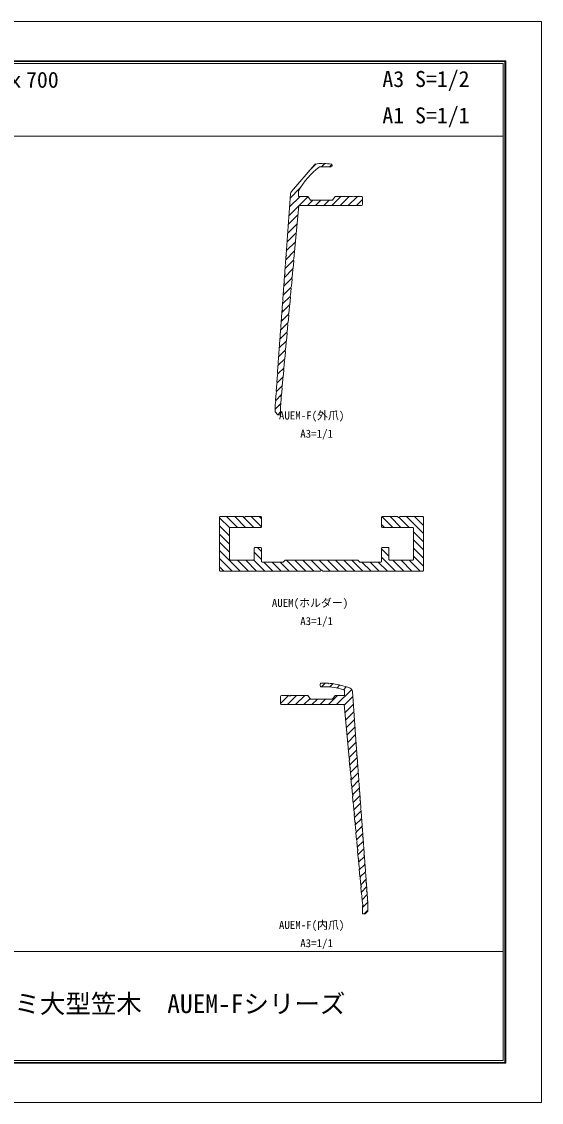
# Model space of a CAD drawing. Units: millimetres on the paper. Extents: x -420 to 420, y -297 to 297.
# Drawn here: x 135 to 420, y -297 to 297 of the extents above; entities that cross this region are included whole.
import ezdxf
from ezdxf.enums import TextEntityAlignment as Align

# ---------------------------------------------------------------- set-up
doc = ezdxf.new("R2010")
doc.units = ezdxf.units.MM
for name, color, linetype, lineweight in [('0-1_1-1図枠', 3, 'Continuous', 18), ('0-3_2-1寸法', 7, 'Continuous', 9), ('0-4_Defpoints', 7, 'Continuous', 9), ('0-5_5-1実寸型', 1, 'Continuous', 18), ('0-A_1-4文字', 7, 'Continuous', 9), ('0-B_6-1ハッチング', 6, 'Continuous', 18)]:
    doc.layers.add(name, color=color, linetype=linetype, lineweight=lineweight)
doc.layers.add('0-2_1-2図名', color=7, linetype='Continuous')
doc.styles.add('ＭＳ ゴシック', font='')
doc.styles.get('ＭＳ ゴシック').set_extended_font_data('MS Gothic')

msp = doc.modelspace()

# ---------------------------------------------------------------- linework, layer by layer
at = {"layer": '0-1_1-1図枠'}
for p, q in [((-400.005, 275.008), (399.995, 275.008)), ((-399.005, 274.008), (398.995, 274.008)), ((398.995, 274.008), (398.995, -273.992)), ((399.995, 275.008), (399.995, -274.992)), ((-399.005, 234.008), (398.995, 234.008)), ((-399.005, -213.992), (398.995, -213.992)), ((-400.005, -274.992), (399.995, -274.992)), ((-399.005, -273.992), (398.995, -273.992))]:
    msp.add_line(p, q, dxfattribs=at)
at = {"layer": '0-4_Defpoints'}
for p, q in [((-400.405, 275.408), (400.395, 275.408)), ((-400.405, 275.408), (400.395, 275.408)), ((400.395, 275.408), (400.395, -275.392)), ((400.395, 275.408), (400.395, -275.392)), ((-400.405, -275.392), (400.395, -275.392)), ((-400.405, -275.392), (400.395, -275.392))]:
    msp.add_line(p, q, dxfattribs=at)
msp.add_lwpolyline([(-420.005, -296.992), (-420.005, 297.008), (419.995, 297.008), (419.995, -296.992)], close=True, dxfattribs=at)
at = {"layer": '0-5_5-1実寸型'}
for p, q in [((282.676, 203.562), (295.414, 218.371)), ((304.545, 217.161), (298.075, 217.161)), ((305.045, 218.108), (305.045, 217.661)), ((321.745, 200.461), (321.745, 196.461)), ((243.245, -4.592), (243.245, 24.608)), ((266.245, 24.608), (266.245, 19.408)), ((332.245, 19.408), (332.245, 24.608)), ((355.245, 24.608), (355.245, -4.592)), ((248.745, 18.608), (248.745, 1.408)), ((265.845, 19.008), (249.145, 19.008)), ((349.345, 19.008), (332.645, 19.008)), ((349.745, 1.408), (349.745, 18.608)), ((262.245, 1.408), (262.245, 7.608)), ((262.645, 8.008), (265.845, 8.008)), ((266.245, 7.608), (266.245, 0.408)), ((332.245, 0.408), (332.245, 7.608)), ((332.645, 8.008), (335.845, 8.008)), ((336.245, 7.608), (336.245, 1.408)), ((249.145, 1.008), (261.845, 1.008)), ((336.645, 1.008), (349.345, 1.008)), ((298.645, -4.992), (243.645, -4.992)), ((298.907, -4.578), (298.645, -4.992)), ((298.445, -68.092), (298.445, -67.092)), ((302.52, -68.592), (298.945, -68.592)), ((276.745, -77.892), (276.745, -73.892))]:
    msp.add_line(p, q, dxfattribs=at)
for points in [[(299.535, 219.055), (300.045, 218.761), (300.555, 219.055)], [(276.424, 122.865), (276.768, 123.461), (276.501, 123.924), (276.787, 127.865), (277.131, 128.461), (276.864, 128.924), (277.15, 132.865), (277.494, 133.461), (277.227, 133.924), (277.513, 137.865), (277.857, 138.461), (277.589, 138.924), (277.876, 142.865), (278.22, 143.461), (277.952, 143.924), (278.238, 147.865), (278.583, 148.461), (278.315, 148.924), (278.601, 152.865), (278.945, 153.461), (278.678, 153.924), (278.964, 157.865), (279.308, 158.461), (279.041, 158.924), (279.327, 162.865), (279.671, 163.461), (279.404, 163.924), (279.69, 167.865), (280.034, 168.461), (279.767, 168.924), (282.197, 202.402)], [(286.545, 203.961), (286.545, 200.961), (291.745, 200.961), (293.245, 198.961), (305.245, 198.961), (306.745, 200.961), (316.225, 200.961), (316.745, 200.661), (317.265, 200.961), (321.245, 200.961)], [(321.245, 195.961), (286.745, 195.961), (284.074, 166.58), (283.716, 165.961), (283.977, 165.51), (283.619, 161.58), (283.262, 160.961), (283.522, 160.51), (283.165, 156.58), (282.807, 155.961), (283.068, 155.51), (282.71, 151.58), (282.353, 150.961), (282.613, 150.51), (282.256, 146.58), (281.898, 145.961), (282.159, 145.51), (281.801, 141.58), (281.444, 140.961), (281.704, 140.51), (281.347, 136.58), (280.989, 135.961), (281.249, 135.51), (280.892, 131.58), (280.535, 130.961), (280.795, 130.51), (280.438, 126.58), (280.08, 125.961), (280.34, 125.51), (279.983, 121.58), (279.626, 120.961), (279.886, 120.51), (279.529, 116.58), (279.171, 115.961), (279.431, 115.51), (279.074, 111.58), (278.716, 110.961), (278.977, 110.51), (278.619, 106.58), (278.262, 105.961)], [(278.262, 105.961), (278.522, 105.51), (278.165, 101.58), (277.807, 100.961), (278.068, 100.51), (277.71, 96.58), (277.353, 95.961), (277.613, 95.51), (277.256, 91.58), (276.898, 90.961), (277.159, 90.51), (276.801, 86.58), (276.444, 85.961), (276.745, 85.439), (276.745, 80.961), (275.245, 80.961), (273.745, 82.461), (273.745, 85.961), (273.883, 87.865), (274.227, 88.461), (273.96, 88.924), (274.246, 92.865), (274.59, 93.461), (274.323, 93.924), (274.609, 97.865), (274.953, 98.461), (274.686, 98.924), (274.972, 102.865), (275.316, 103.461), (275.049, 103.924), (275.335, 107.865), (275.679, 108.461), (275.412, 108.924), (275.698, 112.865), (276.042, 113.461), (275.775, 113.924), (276.061, 117.865), (276.405, 118.461), (276.138, 118.924), (276.424, 122.865)], [(243.645, 25.008), (256.245, 25.008), (256.507, 24.594)], [(257.183, 24.594), (257.445, 25.008), (265.845, 25.008)], [(332.645, 25.008), (341.045, 25.008), (341.307, 24.594)], [(341.983, 24.594), (342.245, 25.008), (354.845, 25.008)], [(266.645, 0.008), (278.245, 0.008), (279.245, 1.008), (319.245, 1.008), (320.245, 0.008), (331.845, 0.008)], [(354.845, -4.992), (299.845, -4.992), (299.583, -4.578)], [(277.245, -73.392), (281.225, -73.392), (281.745, -73.692), (282.265, -73.392), (291.745, -73.392), (293.245, -75.392), (305.245, -75.392), (306.745, -73.392), (311.945, -73.392), (311.945, -70.392)], [(298.945, -66.592), (302.824, -66.592), (303.445, -66.95), (303.9, -66.688)], [(316.233, -71.097), (318.725, -105.429), (318.457, -105.892), (318.801, -106.488)], [(318.41, -148.392), (318.052, -147.773), (317.695, -143.843), (317.955, -143.392), (317.598, -142.773), (317.241, -138.843), (317.501, -138.392), (317.143, -137.773), (316.786, -133.843), (317.046, -133.392), (316.689, -132.773), (316.331, -128.843), (316.592, -128.392), (316.234, -127.773), (315.877, -123.843), (316.137, -123.392), (315.78, -122.773), (315.422, -118.843), (315.683, -118.392), (315.325, -117.773), (314.968, -113.843), (315.228, -113.392), (314.871, -112.773), (314.513, -108.843), (314.774, -108.392), (314.416, -107.773), (311.745, -78.392), (277.245, -78.392)], [(318.801, -106.488), (319.087, -110.429), (318.82, -110.892), (319.164, -111.488), (319.45, -115.429), (319.183, -115.892), (319.527, -116.488), (319.813, -120.429), (319.546, -120.892), (319.89, -121.488), (320.176, -125.429), (319.909, -125.892), (320.253, -126.488), (320.539, -130.429), (320.272, -130.892), (320.616, -131.488), (320.902, -135.429), (320.634, -135.892), (320.978, -136.488), (321.264, -140.429), (320.997, -140.892), (321.341, -141.488), (321.627, -145.429), (321.36, -145.892), (321.704, -146.488), (321.99, -150.429), (321.723, -150.892), (322.067, -151.488), (322.353, -155.429), (322.086, -155.892), (322.43, -156.488), (322.716, -160.429), (322.449, -160.892), (322.793, -161.488), (323.079, -165.429), (322.811, -165.892), (323.155, -166.488), (323.441, -170.429), (323.174, -170.892), (323.518, -171.488)], [(323.518, -171.488), (323.804, -175.429), (323.537, -175.892), (323.881, -176.488), (324.167, -180.429), (323.9, -180.892), (324.244, -181.488), (324.53, -185.429), (324.263, -185.892), (324.607, -186.488), (324.745, -188.392), (324.745, -191.892), (323.245, -193.392), (321.745, -193.392), (321.745, -188.914), (322.046, -188.392), (321.689, -187.773), (321.331, -183.843), (321.592, -183.392), (321.234, -182.773), (320.877, -178.843), (321.137, -178.392), (320.78, -177.773), (320.422, -173.843), (320.683, -173.392), (320.325, -172.773), (319.968, -168.843), (320.228, -168.392), (319.871, -167.773), (319.513, -163.843), (319.774, -163.392), (319.416, -162.773), (319.059, -158.843), (319.319, -158.392), (318.961, -157.773), (318.604, -153.843), (318.864, -153.392), (318.507, -152.773), (318.15, -148.843), (318.41, -148.392)]]:
    msp.add_lwpolyline(points, dxfattribs=at)
for centre, radius, start, end in [((327.248, 180.043), 47.21, 128.16579, 149.56077), ((296.172, 217.719), 1, 100.09351, 139.3), ((300.045, 195.961), 23.1, 91.26475, 100.09351), ((300.045, 195.961), 23.1, 78.51479, 88.73525), ((304.545, 217.661), 0.5, 270, 0), ((304.545, 218.108), 0.5, 360, 78.51479), ((284.192, 202.257), 2, 139.3, 175.84832), ((321.245, 200.461), 0.5, 0, 90), ((321.245, 196.461), 0.5, 270, 0), ((243.645, 24.608), 0.4, 90, 180), ((256.845, 24.808), 0.4, 212.33353, 327.66647), ((265.845, 24.608), 0.4, 0, 90), ((332.645, 24.608), 0.4, 90, 180), ((341.645, 24.808), 0.4, 212.33353, 327.66647), ((354.845, 24.608), 0.4, 0, 90), ((249.145, 18.608), 0.4, 90, 180), ((265.845, 19.408), 0.4, 270, 0), ((332.645, 19.408), 0.4, 180, 270), ((349.345, 18.608), 0.4, 0, 90), ((262.645, 7.608), 0.4, 90, 180), ((265.845, 7.608), 0.4, 0, 90), ((332.645, 7.608), 0.4, 90, 180), ((335.845, 7.608), 0.4, 360, 90), ((249.145, 1.408), 0.4, 180, 270), ((261.845, 1.408), 0.4, 270, 360), ((266.645, 0.408), 0.4, 180, 270), ((331.845, 0.408), 0.4, 270, 0), ((336.645, 1.408), 0.4, 180, 270), ((349.345, 1.408), 0.4, 270, 360), ((243.645, -4.592), 0.4, 180, 270), ((299.245, -4.792), 0.4, 32.33353, 147.66647), ((354.845, -4.592), 0.4, 270, 360), ((298.945, -67.092), 0.5, 90, 180), ((298.945, -68.092), 0.5, 180, 270), ((300.483, -104.835), 36.3, 71.59283, 86.78212), ((300.483, -104.835), 38.3, 67.73168, 84.88048), ((314.238, -71.242), 2, 4.15061, 67.73168), ((277.245, -73.892), 0.5, 90, 180), ((277.245, -77.892), 0.5, 180, 270)]:
    msp.add_arc(centre, radius, start, end, dxfattribs=at)
at = {"layer": '0-B_6-1ハッチング'}
for p, q in [((292.339, 214.797), (296.298, 218.755)), ((299.194, 217.161), (301.071, 219.038)), ((303.684, 217.161), (304.939, 218.416)), ((282.022, 199.989), (287.413, 205.38)), ((281.671, 195.148), (287.484, 200.961)), ((286.974, 195.961), (291.843, 200.83)), ((291.464, 195.961), (294.464, 198.961)), ((295.954, 195.961), (298.954, 198.961)), ((300.444, 195.961), (303.444, 198.961)), ((304.934, 195.961), (309.934, 200.961)), ((309.425, 195.961), (314.425, 200.961)), ((313.915, 195.961), (318.915, 200.961)), ((318.405, 195.961), (321.745, 199.301)), ((280.968, 185.464), (286.273, 190.77)), ((281.319, 190.306), (286.722, 195.709)), ((280.616, 180.623), (285.824, 185.831)), ((280.265, 175.781), (285.375, 180.892)), ((279.913, 170.94), (284.926, 175.952)), ((279.562, 166.098), (284.477, 171.013)), ((278.859, 156.415), (283.314, 160.87)), ((279.211, 161.257), (283.789, 165.835)), ((278.508, 151.574), (282.839, 155.905)), ((278.156, 146.732), (282.365, 150.94)), ((277.805, 141.89), (281.93, 146.015)), ((277.453, 137.049), (281.551, 141.146)), ((276.75, 127.366), (280.793, 131.408)), ((277.102, 132.207), (281.172, 136.277)), ((276.399, 122.524), (280.414, 126.539)), ((276.048, 117.683), (279.987, 121.622)), ((275.696, 112.841), (279.538, 116.683)), ((275.505, 108.16), (279.089, 111.744)), ((274.892, 98.567), (278.191, 101.865)), ((275.309, 103.473), (278.64, 106.804)), ((274.475, 93.66), (277.742, 96.926)), ((274.059, 88.753), (277.293, 91.987)), ((273.745, 83.949), (276.844, 87.048)), ((275.247, 80.961), (276.745, 82.459)), ((248.79, 18.793), (243.245, 24.338)), ((253.065, 19.008), (247.065, 25.008)), ((257.555, 19.008), (251.555, 25.008)), ((262.045, 19.008), (256.045, 25.008)), ((266.233, 19.31), (260.535, 25.008)), ((266.245, 23.788), (265.025, 25.008)), ((338.377, 19.008), (332.436, 24.949)), ((342.867, 19.008), (336.867, 25.008)), ((347.357, 19.008), (341.881, 24.485)), ((355.245, 15.611), (345.848, 25.008)), ((355.245, 20.101), (350.338, 25.008)), ((355.245, 24.591), (354.828, 25.008)), ((248.745, 14.348), (243.245, 19.848)), ((333.887, 19.008), (332.245, 20.65)), ((248.745, 9.857), (243.245, 15.357)), ((355.245, 11.12), (349.745, 16.62)), ((355.245, 6.63), (349.745, 12.13)), ((248.745, 5.367), (243.245, 10.867)), ((254.614, -4.992), (243.245, 6.377)), ((266.245, 5.828), (264.065, 8.008)), ((336.245, 3.18), (332.245, 7.18)), ((336.239, 7.676), (335.913, 8.002)), ((355.245, 2.14), (349.745, 7.64)), ((250.124, -4.992), (243.245, 1.887)), ((259.104, -4.992), (253.104, 1.008)), ((263.594, -4.992), (257.594, 1.008)), ((268.084, -4.992), (262.036, 1.057)), ((266.245, 1.338), (262.245, 5.338)), ((272.575, -4.992), (267.575, 0.008)), ((277.065, -4.992), (272.065, 0.008)), ((281.555, -4.992), (276.555, 0.008)), ((286.045, -4.992), (280.045, 1.008)), ((290.535, -4.992), (284.535, 1.008)), ((295.025, -4.992), (289.025, 1.008)), ((299, -4.476), (293.515, 1.008)), ((304.006, -4.992), (298.006, 1.008)), ((308.496, -4.992), (302.496, 1.008)), ((312.986, -4.992), (306.986, 1.008)), ((317.476, -4.992), (311.476, 1.008)), ((321.966, -4.992), (315.966, 1.008)), ((326.456, -4.992), (321.456, 0.008)), ((330.946, -4.992), (325.946, 0.008)), ((335.436, -4.992), (330.436, 0.008)), ((339.927, -4.992), (332.245, 2.69)), ((344.417, -4.992), (338.417, 1.008)), ((348.907, -4.992), (342.907, 1.008)), ((353.397, -4.992), (347.397, 1.008)), ((355.245, -2.35), (349.745, 3.15)), ((245.634, -4.992), (243.245, -2.603)), ((299.319, -68.592), (301.319, -66.592)), ((303.722, -68.68), (305.532, -66.869)), ((307.479, -78.392), (315.835, -70.037)), ((307.643, -69.248), (309.322, -67.569)), ((311.222, -70.16), (312.809, -68.572)), ((276.745, -77.696), (281.049, -73.392)), ((280.539, -78.392), (285.539, -73.392)), ((285.029, -78.392), (290.029, -73.392)), ((289.519, -78.392), (292.934, -74.977)), ((294.009, -78.392), (297.009, -75.392)), ((298.499, -78.392), (301.499, -75.392)), ((302.989, -78.392), (307.989, -73.392)), ((311.764, -78.598), (316.438, -73.923)), ((312.138, -82.714), (316.742, -78.11)), ((312.512, -86.83), (317.046, -82.296)), ((312.886, -90.946), (317.35, -86.482)), ((313.26, -95.062), (317.653, -90.669)), ((313.635, -99.178), (317.957, -94.855)), ((314.009, -103.294), (318.261, -99.041)), ((314.383, -107.409), (318.565, -103.228)), ((314.757, -111.525), (318.869, -107.414)), ((315.131, -115.641), (319.172, -111.6)), ((315.505, -119.757), (319.252, -116.011)), ((315.88, -123.873), (319.78, -119.973)), ((316.321, -127.922), (320.084, -124.159)), ((316.628, -132.105), (320.388, -128.346)), ((317.002, -136.221), (320.691, -132.532)), ((317.376, -140.337), (320.995, -136.718)), ((317.751, -144.453), (321.112, -141.091)), ((318.37, -148.323), (321.603, -145.091)), ((318.499, -152.685), (321.907, -149.277)), ((318.873, -156.801), (322.21, -153.464)), ((319.247, -160.917), (322.514, -157.65)), ((319.621, -165.033), (322.818, -161.836)), ((319.996, -169.149), (322.973, -166.172)), ((320.522, -173.113), (323.425, -170.209)), ((320.744, -177.381), (323.729, -174.395)), ((321.118, -181.497), (324.033, -178.582)), ((321.492, -185.613), (324.337, -182.768)), ((321.745, -189.85), (324.641, -186.954)), ((322.693, -193.392), (324.745, -191.34))]:
    msp.add_line(p, q, dxfattribs=at)

# ---------------------------------------------------------------- texts
at = {"layer": '0-2_1-2図名', "style": 'ＭＳ ゴシック'}
msp.add_text('アルミ大型笠木\u3000AUEM-Fシリーズ', height=10.26, dxfattribs=at).set_placement((102.548, -250.992), align=Align.BOTTOM_LEFT)
at = {"layer": '0-3_2-1寸法', "style": 'ＭＳ ゴシック'}
for s, p in [('AUEM-F(外爪)', (275.854, 77.008)), ('A3=1/1', (287.55, 67.008)), ('AUEM(ホルダー)', (271.956, -25.992)), ('A3=1/1', (287.55, -35.992)), ('AUEM-F(内爪)', (275.854, -202.992)), ('A3=1/1', (287.55, -212.992))]:
    msp.add_text(s, height=4.399, dxfattribs=at).set_placement(p, align=Align.BOTTOM_LEFT)
at = {"layer": '0-A_1-4文字', "style": 'ＭＳ ゴシック'}
for s, p in [('コーナー 700ｘ700', (52.995, 258.008)), ('A3 S=1/2', (332.667, 258.434)), ('A1 S=1/1', (332.667, 238.434))]:
    msp.add_text(s, height=8.798, dxfattribs=at).set_placement(p, align=Align.BOTTOM_LEFT)

doc.saveas('drawing.dxf')
